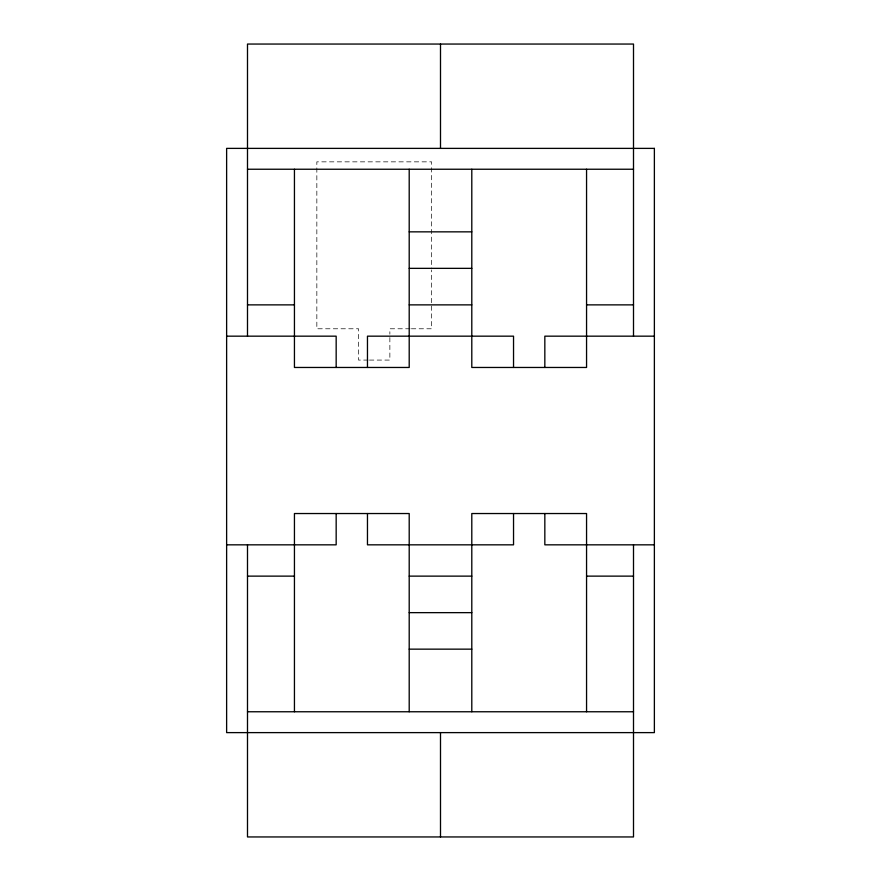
<?xml version="1.0" encoding="UTF-8"?>
<svg xmlns="http://www.w3.org/2000/svg" width="881" height="881" viewBox="0 0 881 881"><rect width="100%" height="100%" fill="white"/><g stroke="black" fill="none" stroke-linecap="round" stroke-linejoin="round"><path stroke-width="0.66" stroke-dasharray="4.41 3.3" d="M410.061 328.778L389.865 328.778L389.865 334.218M411.405 328.778L431.602 328.778L431.602 269.938M368.093 360.076L358.567 360.076L358.567 328.778L316.841 328.778L316.841 161.851L431.602 161.851L431.602 268.573M369.458 360.076L389.865 360.076L389.865 335.584"/><path stroke-width="1.32" d="M247.495 169.24L633.505 169.24M409.202 231.846L471.798 231.846M409.202 268.353L471.798 268.353M247.495 304.87L294.441 304.87M409.202 304.87L471.798 304.87M586.559 304.87L633.505 304.87M226.626 336.168L336.168 336.168L336.168 367.465M654.374 336.168L544.832 336.168L544.832 367.465M226.626 544.832L336.168 544.832L336.168 513.535M654.374 544.832L544.832 544.832L544.832 513.535M247.495 576.13L294.441 576.13M409.202 576.13L471.798 576.13M586.559 576.13L633.505 576.13M409.202 612.647L471.798 612.647M409.202 649.154L471.798 649.154M247.495 711.76L633.505 711.76M633.505 336.168L633.505 44.05L247.495 44.05L247.495 336.168M633.505 544.832L633.505 836.95L247.495 836.95L247.495 544.832M586.559 169.24L586.559 367.465L471.798 367.465L471.798 169.24M586.559 711.76L586.559 513.535L471.798 513.535L471.798 711.76M513.535 367.465L513.535 336.168L367.465 336.168L367.465 367.465M513.535 513.535L513.535 544.832L367.465 544.832L367.465 513.535M440.5 44.05L440.5 148.382M440.5 732.618L440.5 836.95M409.202 169.24L409.202 367.465L294.441 367.465L294.441 169.24M409.202 711.76L409.202 513.535L294.441 513.535L294.441 711.76M654.374 148.382L226.626 148.382L226.626 732.618L654.374 732.618L654.374 148.382"/></g></svg>
